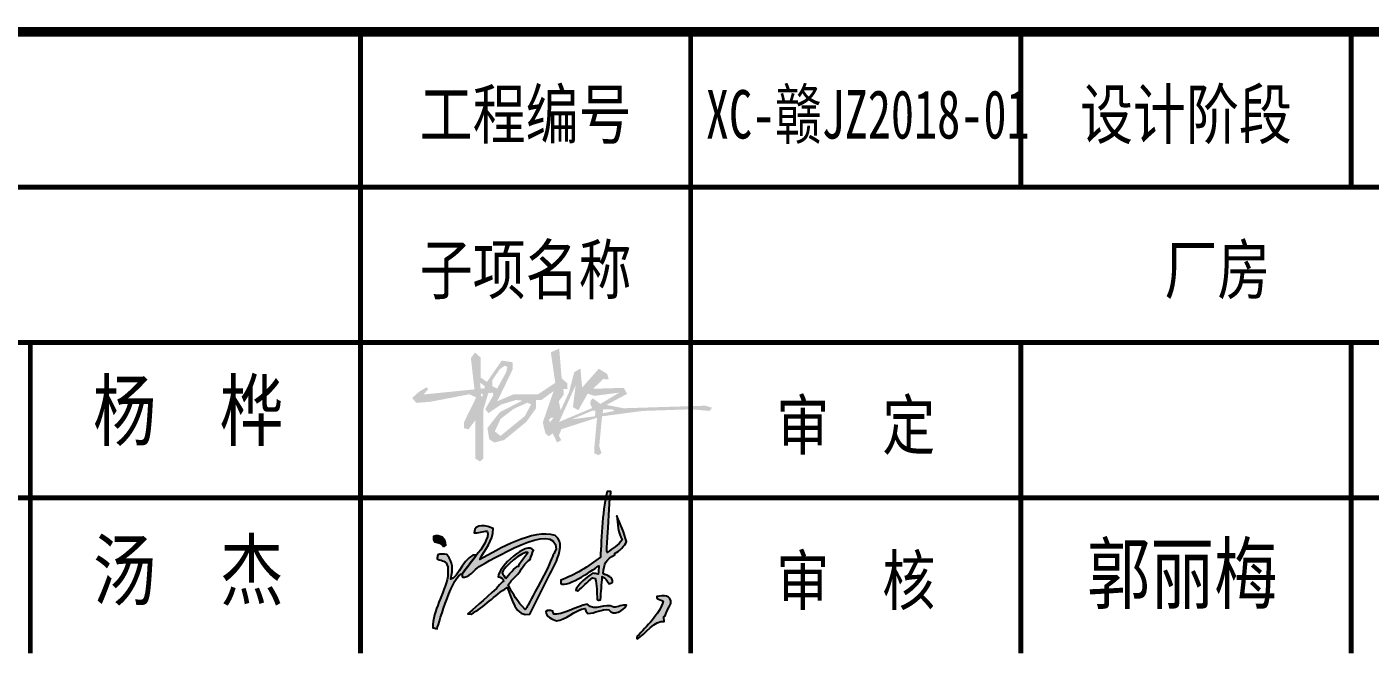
# Model space of a CAD drawing. Extents: x 7651907 to 8255021, y -2490714 to -1144618.
# Drawn here: x 7934880 to 7943525, y -1434138 to -1430076 of the extents above; entities that cross this region are included whole.
import ezdxf
from ezdxf.enums import TextEntityAlignment as Align

# ---------------------------------------------------------------- set-up
doc = ezdxf.new("R2010")
doc.units = 0
doc.header["$LTSCALE"] = 1000
doc.layers.get('0').update_dxf_attribs({"linetype": 'CONTINUOUS'})
for name, color, linetype in [('┬Í└¬', 7, 'CONTINUOUS'), ('图框', 4, 'CONTINUOUS'), ('图框文字', 7, 'CONTINUOUS')]:
    doc.layers.add(name, color=color, linetype=linetype)
doc.styles.add('宋体', font='', dxfattribs={"width": 0.8})
doc.styles.get('宋体').set_extended_font_data('SimSun')

# ---------------------------------------------------------------- blocks, each defined once
blk = doc.blocks.new('汤杰（实）')
at = {"linetype": 'Continuous', "lineweight": 0}
h = blk.add_hatch(color=256, dxfattribs=at)
edge = h.paths.add_edge_path()
edge.add_spline(control_points=[(-6.699, 2.428), (-6.699, 2.428), (-6.699, 2.428), (-6.699, 2.428), (-6.693, 2.542), (-6.666, 2.585), (-6.569, 2.639)], knot_values=[0.269231, 0.269231, 0.269231, 0.269231, 0.288462, 0.288462, 0.288462, 0.307692, 0.307692, 0.307692, 0.307692], degree=3, periodic=0)
edge.add_spline(control_points=[(-6.569, 2.639), (-6.569, 2.639), (-6.569, 2.639), (-6.569, 2.639), (-6.569, 2.646), (-6.569, 2.651), (-6.569, 2.657)], knot_values=[0.230769, 0.230769, 0.230769, 0.230769, 0.25, 0.25, 0.25, 0.269231, 0.269231, 0.269231, 0.269231], degree=3, periodic=0)
edge.add_spline(control_points=[(-6.569, 2.657), (-6.569, 2.657), (-6.569, 2.657), (-6.569, 2.657), (-6.528, 2.667), (-6.452, 2.745), (-6.437, 2.786)], knot_values=[0.192308, 0.192308, 0.192308, 0.192308, 0.211538, 0.211538, 0.211538, 0.230769, 0.230769, 0.230769, 0.230769], degree=3, periodic=0)
edge.add_spline(control_points=[(-6.437, 2.786), (-6.437, 2.786), (-6.437, 2.786), (-6.437, 2.786), (-6.467, 2.883), (-6.503, 2.979), (-6.546, 3.073)], knot_values=[0.153846, 0.153846, 0.153846, 0.153846, 0.173077, 0.173077, 0.173077, 0.192308, 0.192308, 0.192308, 0.192308], degree=3, periodic=0)
edge.add_spline(control_points=[(-6.546, 3.073), (-6.546, 3.073), (-6.546, 3.073), (-6.546, 3.073), (-6.541, 2.987), (-6.531, 2.88), (-6.488, 2.806)], knot_values=[0.115385, 0.115385, 0.115385, 0.115385, 0.134615, 0.134615, 0.134615, 0.153846, 0.153846, 0.153846, 0.153846], degree=3, periodic=0)
edge.add_spline(control_points=[(-6.488, 2.806), (-6.488, 2.806), (-6.488, 2.806), (-6.488, 2.806), (-6.528, 2.748), (-6.594, 2.707), (-6.655, 2.664)], knot_values=[0.076923, 0.076923, 0.076923, 0.076923, 0.096154, 0.096154, 0.096154, 0.115385, 0.115385, 0.115385, 0.115385], degree=3, periodic=0)
edge.add_spline(control_points=[(-6.655, 2.664), (-6.655, 2.664), (-6.655, 2.664), (-6.655, 2.664), (-6.66, 2.702), (-6.66, 2.702), (-6.625, 3.271)], knot_values=[0.038717, 0.038717, 0.038717, 0.038717, 0.05782, 0.05782, 0.05782, 0.076923, 0.076923, 0.076923, 0.076923], degree=3, periodic=0)
edge.add_spline(control_points=[(-6.625, 3.271), (-6.625, 3.29), (-6.61, 3.326), (-6.612, 3.347)], knot_values=[0.961538, 0.961538, 0.961538, 0.961538, 0.997101, 0.997101, 0.997101, 0.997101], degree=3, periodic=0)
edge.add_spline(control_points=[(-6.612, 3.347), (-6.612, 3.347), (-6.612, 3.347), (-6.612, 3.347), (-6.627, 3.347), (-6.64, 3.347), (-6.653, 3.345)], knot_values=[0.923077, 0.923077, 0.923077, 0.923077, 0.942308, 0.942308, 0.942308, 0.961538, 0.961538, 0.961538, 0.961538], degree=3, periodic=0)
edge.add_spline(control_points=[(-6.653, 3.345), (-6.653, 3.345), (-6.653, 3.345), (-6.653, 3.345), (-6.701, 3.195), (-6.721, 2.817), (-6.729, 2.611)], knot_values=[0.884615, 0.884615, 0.884615, 0.884615, 0.903846, 0.903846, 0.903846, 0.923077, 0.923077, 0.923077, 0.923077], degree=3, periodic=0)
edge.add_spline(control_points=[(-6.729, 2.611), (-6.729, 2.611), (-6.729, 2.611), (-6.729, 2.611), (-6.864, 2.512), (-7.016, 2.408), (-7.174, 2.357)], knot_values=[0.846154, 0.846154, 0.846154, 0.846154, 0.865385, 0.865385, 0.865385, 0.884615, 0.884615, 0.884615, 0.884615], degree=3, periodic=0)
edge.add_spline(control_points=[(-7.174, 2.357), (-7.174, 2.357), (-7.174, 2.357), (-7.174, 2.357), (-7.174, 2.344), (-7.174, 2.331), (-7.174, 2.319)], knot_values=[0.807692, 0.807692, 0.807692, 0.807692, 0.826923, 0.826923, 0.826923, 0.846154, 0.846154, 0.846154, 0.846154], degree=3, periodic=0)
edge.add_spline(control_points=[(-7.174, 2.319), (-7.174, 2.319), (-7.174, 2.319), (-7.174, 2.319), (-7.1, 2.26), (-6.775, 2.499), (-6.747, 2.517)], knot_values=[0.769231, 0.769231, 0.769231, 0.769231, 0.788462, 0.788462, 0.788462, 0.807692, 0.807692, 0.807692, 0.807692], degree=3, periodic=0)
edge.add_spline(control_points=[(-6.747, 2.517), (-6.747, 2.517), (-6.747, 2.517), (-6.747, 2.517), (-6.749, 2.486), (-6.752, 2.456), (-6.754, 2.423)], knot_values=[0.730769, 0.730769, 0.730769, 0.730769, 0.75, 0.75, 0.75, 0.769231, 0.769231, 0.769231, 0.769231], degree=3, periodic=0)
edge.add_spline(control_points=[(-6.754, 2.423), (-6.754, 2.423), (-6.754, 2.423), (-6.754, 2.423), (-6.775, 2.428), (-6.795, 2.43), (-6.815, 2.433)], knot_values=[0.692308, 0.692308, 0.692308, 0.692308, 0.711538, 0.711538, 0.711538, 0.730769, 0.730769, 0.730769, 0.730769], degree=3, periodic=0)
edge.add_spline(control_points=[(-6.815, 2.433), (-6.815, 2.433), (-6.815, 2.433), (-6.815, 2.433), (-6.864, 2.405), (-7.003, 2.293), (-7.003, 2.243)], knot_values=[0.653846, 0.653846, 0.653846, 0.653846, 0.673077, 0.673077, 0.673077, 0.692308, 0.692308, 0.692308, 0.692308], degree=3, periodic=0)
edge.add_spline(control_points=[(-7.003, 2.243), (-7.003, 2.243), (-7.003, 2.243), (-7.003, 2.243), (-6.998, 2.24), (-6.991, 2.237), (-6.983, 2.232)], knot_values=[0.615385, 0.615385, 0.615385, 0.615385, 0.634615, 0.634615, 0.634615, 0.653846, 0.653846, 0.653846, 0.653846], degree=3, periodic=0)
edge.add_spline(control_points=[(-6.983, 2.232), (-6.983, 2.232), (-6.983, 2.232), (-6.983, 2.232), (-6.93, 2.283), (-6.876, 2.331), (-6.82, 2.38)], knot_values=[0.576923, 0.576923, 0.576923, 0.576923, 0.596154, 0.596154, 0.596154, 0.615385, 0.615385, 0.615385, 0.615385], degree=3, periodic=0)
edge.add_spline(control_points=[(-6.82, 2.38), (-6.82, 2.38), (-6.82, 2.38), (-6.82, 2.38), (-6.81, 2.38), (-6.8, 2.377), (-6.79, 2.375)], knot_values=[0.538462, 0.538462, 0.538462, 0.538462, 0.557692, 0.557692, 0.557692, 0.576923, 0.576923, 0.576923, 0.576923], degree=3, periodic=0)
edge.add_spline(control_points=[(-6.79, 2.375), (-6.79, 2.375), (-6.79, 2.375), (-6.79, 2.375), (-6.767, 2.301), (-6.77, 2.22), (-6.767, 2.141)], knot_values=[0.5, 0.5, 0.5, 0.5, 0.519231, 0.519231, 0.519231, 0.538462, 0.538462, 0.538462, 0.538462], degree=3, periodic=0)
edge.add_spline(control_points=[(-6.767, 2.141), (-6.767, 2.141), (-6.767, 2.141), (-6.767, 2.141), (-6.754, 2.131), (-6.754, 2.131), (-6.729, 2.136)], knot_values=[0.461538, 0.461538, 0.461538, 0.461538, 0.480769, 0.480769, 0.480769, 0.5, 0.5, 0.5, 0.5], degree=3, periodic=0)
edge.add_spline(control_points=[(-6.729, 2.136), (-6.729, 2.136), (-6.729, 2.136), (-6.729, 2.136), (-6.724, 2.222), (-6.716, 2.309), (-6.709, 2.395)], knot_values=[0.423077, 0.423077, 0.423077, 0.423077, 0.442308, 0.442308, 0.442308, 0.461538, 0.461538, 0.461538, 0.461538], degree=3, periodic=0)
edge.add_spline(control_points=[(-6.709, 2.395), (-6.709, 2.395), (-6.709, 2.395), (-6.709, 2.395), (-6.671, 2.377), (-6.658, 2.349), (-6.633, 2.314)], knot_values=[0.384615, 0.384615, 0.384615, 0.384615, 0.403846, 0.403846, 0.403846, 0.423077, 0.423077, 0.423077, 0.423077], degree=3, periodic=0)
edge.add_spline(control_points=[(-6.633, 2.314), (-6.633, 2.314), (-6.633, 2.314), (-6.633, 2.314), (-6.62, 2.321), (-6.607, 2.326), (-6.594, 2.331)], knot_values=[0.346154, 0.346154, 0.346154, 0.346154, 0.365385, 0.365385, 0.365385, 0.384615, 0.384615, 0.384615, 0.384615], degree=3, periodic=0)
edge.add_spline(control_points=[(-6.594, 2.331), (-6.594, 2.331), (-6.594, 2.331), (-6.594, 2.331), (-6.594, 2.395), (-6.645, 2.403), (-6.699, 2.428)], knot_values=[0.307692, 0.307692, 0.307692, 0.307692, 0.326923, 0.326923, 0.326923, 0.346154, 0.346154, 0.346154, 0.346154], degree=3, periodic=0)
h = blk.add_hatch(color=256, dxfattribs=at)
edge = h.paths.add_edge_path()
edge.add_spline(control_points=[(-7.516, 2.585), (-7.516, 2.585), (-7.516, 2.585), (-7.516, 2.585), (-7.504, 2.621), (-7.491, 2.657), (-7.478, 2.692)], knot_values=[0.625, 0.625, 0.625, 0.625, 0.645833, 0.645833, 0.645833, 0.666667, 0.666667, 0.666667, 0.666667], degree=3, periodic=0)
edge.add_spline(control_points=[(-7.478, 2.692), (-7.478, 2.692), (-7.478, 2.692), (-7.478, 2.692), (-7.552, 2.794), (-7.872, 2.507), (-7.872, 2.392)], knot_values=[0.583333, 0.583333, 0.583333, 0.583333, 0.604167, 0.604167, 0.604167, 0.625, 0.625, 0.625, 0.625], degree=3, periodic=0)
edge.add_spline(control_points=[(-7.872, 2.392), (-7.872, 2.392), (-7.872, 2.392), (-7.872, 2.392), (-7.839, 2.387), (-7.814, 2.377), (-7.814, 2.339)], knot_values=[0.541667, 0.541667, 0.541667, 0.541667, 0.5625, 0.5625, 0.5625, 0.583333, 0.583333, 0.583333, 0.583333], degree=3, periodic=0)
edge.add_spline(control_points=[(-7.814, 2.339), (-7.814, 2.339), (-7.814, 2.339), (-7.814, 2.339), (-7.831, 2.334), (-7.831, 2.334), (-7.892, 2.263)], knot_values=[0.5, 0.5, 0.5, 0.5, 0.520833, 0.520833, 0.520833, 0.541667, 0.541667, 0.541667, 0.541667], degree=3, periodic=0)
edge.add_spline(control_points=[(-7.892, 2.263), (-7.892, 2.263), (-7.892, 2.263), (-7.892, 2.263), (-8.027, 2.136), (-8.167, 2.024), (-8.21, 1.978)], knot_values=[0.458333, 0.458333, 0.458333, 0.458333, 0.479167, 0.479167, 0.479167, 0.5, 0.5, 0.5, 0.5], degree=3, periodic=0)
edge.add_spline(control_points=[(-8.21, 1.978), (-8.21, 1.978), (-8.21, 1.978), (-8.21, 1.978), (-8.2, 1.978), (-8.187, 1.978), (-8.174, 1.976)], knot_values=[0.416667, 0.416667, 0.416667, 0.416667, 0.4375, 0.4375, 0.4375, 0.458333, 0.458333, 0.458333, 0.458333], degree=3, periodic=0)
edge.add_spline(control_points=[(-8.174, 1.976), (-8.174, 1.976), (-8.174, 1.976), (-8.174, 1.976), (-8.027, 2.055), (-7.915, 2.184), (-7.773, 2.273)], knot_values=[0.375, 0.375, 0.375, 0.375, 0.395833, 0.395833, 0.395833, 0.416667, 0.416667, 0.416667, 0.416667], degree=3, periodic=0)
edge.add_spline(control_points=[(-7.773, 2.273), (-7.773, 2.273), (-7.773, 2.273), (-7.773, 2.273), (-7.725, 2.169), (-7.674, 1.925), (-7.519, 1.976)], knot_values=[0.333333, 0.333333, 0.333333, 0.333333, 0.354167, 0.354167, 0.354167, 0.375, 0.375, 0.375, 0.375], degree=3, periodic=0)
edge.add_spline(control_points=[(-7.519, 1.976), (-7.519, 1.976), (-7.519, 1.976), (-7.519, 1.976), (-7.42, 2.174), (-7.321, 2.372), (-7.222, 2.568)], knot_values=[0.291667, 0.291667, 0.291667, 0.291667, 0.3125, 0.3125, 0.3125, 0.333333, 0.333333, 0.333333, 0.333333], degree=3, periodic=0)
edge.add_spline(control_points=[(-7.222, 2.568), (-7.222, 2.568), (-7.222, 2.568), (-7.222, 2.568), (-7.189, 2.662), (-7.138, 2.781), (-7.235, 2.855)], knot_values=[0.25, 0.25, 0.25, 0.25, 0.270833, 0.270833, 0.270833, 0.291667, 0.291667, 0.291667, 0.291667], degree=3, periodic=0)
edge.add_spline(control_points=[(-7.235, 2.855), (-7.235, 2.855), (-7.235, 2.855), (-7.235, 2.855), (-7.494, 2.928), (-7.859, 2.705), (-8.078, 2.585)], knot_values=[0.208333, 0.208333, 0.208333, 0.208333, 0.229167, 0.229167, 0.229167, 0.25, 0.25, 0.25, 0.25], degree=3, periodic=0)
edge.add_spline(control_points=[(-8.078, 2.585), (-8.078, 2.585), (-8.078, 2.585), (-8.078, 2.585), (-8.017, 2.71), (-7.93, 2.786), (-7.93, 2.931)], knot_values=[0.166667, 0.166667, 0.166667, 0.166667, 0.1875, 0.1875, 0.1875, 0.208333, 0.208333, 0.208333, 0.208333], degree=3, periodic=0)
edge.add_spline(control_points=[(-7.93, 2.931), (-7.93, 2.931), (-7.93, 2.931), (-7.93, 2.931), (-7.991, 2.971), (-8.141, 2.994), (-8.141, 2.885)], knot_values=[0.125, 0.125, 0.125, 0.125, 0.145833, 0.145833, 0.145833, 0.166667, 0.166667, 0.166667, 0.166667], degree=3, periodic=0)
edge.add_spline(control_points=[(-8.141, 2.885), (-8.141, 2.885), (-8.141, 2.885), (-8.141, 2.885), (-8.098, 2.88), (-8.042, 2.903), (-7.994, 2.903)], knot_values=[0.083333, 0.083333, 0.083333, 0.083333, 0.104167, 0.104167, 0.104167, 0.125, 0.125, 0.125, 0.125], degree=3, periodic=0)
edge.add_spline(control_points=[(-7.994, 2.903), (-7.994, 2.903), (-7.994, 2.903), (-7.994, 2.903), (-7.966, 2.834), (-8.06, 2.697), (-8.113, 2.639)], knot_values=[0.041667, 0.041667, 0.041667, 0.041667, 0.0625, 0.0625, 0.0625, 0.083333, 0.083333, 0.083333, 0.083333], degree=3, periodic=0)
edge.add_spline(control_points=[(-8.113, 2.639), (-8.113, 2.639), (-8.113, 2.639), (-8.113, 2.639), (-8.167, 2.57), (-8.22, 2.499), (-8.271, 2.428)], knot_values=[0, 0, 0, 0, 0.020833, 0.020833, 0.020833, 0.041667, 0.041667, 0.041667, 0.041667], degree=3, periodic=0)
edge.add_spline(control_points=[(-8.271, 2.428), (-8.278, 2.408), (-8.278, 2.408), (-8.271, 2.387)], knot_values=[0.958333, 0.958333, 0.958333, 0.958333, 1, 1, 1, 1], degree=3, periodic=0)
edge.add_spline(control_points=[(-8.271, 2.387), (-8.271, 2.387), (-8.271, 2.387), (-8.271, 2.387), (-8.212, 2.377), (-8.129, 2.474), (-8.085, 2.507)], knot_values=[0.916667, 0.916667, 0.916667, 0.916667, 0.9375, 0.9375, 0.9375, 0.958333, 0.958333, 0.958333, 0.958333], degree=3, periodic=0)
edge.add_spline(control_points=[(-8.085, 2.507), (-8.085, 2.507), (-8.085, 2.507), (-8.085, 2.507), (-7.984, 2.56), (-7.224, 3.038), (-7.224, 2.7)], knot_values=[0.875, 0.875, 0.875, 0.875, 0.895833, 0.895833, 0.895833, 0.916667, 0.916667, 0.916667, 0.916667], degree=3, periodic=0)
edge.add_spline(control_points=[(-7.224, 2.7), (-7.224, 2.7), (-7.224, 2.7), (-7.224, 2.7), (-7.265, 2.626), (-7.265, 2.626), (-7.323, 2.484)], knot_values=[0.833333, 0.833333, 0.833333, 0.833333, 0.854167, 0.854167, 0.854167, 0.875, 0.875, 0.875, 0.875], degree=3, periodic=0)
edge.add_spline(control_points=[(-7.323, 2.484), (-7.323, 2.484), (-7.323, 2.484), (-7.323, 2.484), (-7.555, 2.042), (-7.555, 2.042), (-7.572, 2.027)], knot_values=[0.791667, 0.791667, 0.791667, 0.791667, 0.8125, 0.8125, 0.8125, 0.833333, 0.833333, 0.833333, 0.833333], degree=3, periodic=0)
edge.add_spline(control_points=[(-7.572, 2.027), (-7.572, 2.027), (-7.572, 2.027), (-7.572, 2.027), (-7.656, 2.118), (-7.707, 2.189), (-7.76, 2.303)], knot_values=[0.75, 0.75, 0.75, 0.75, 0.770833, 0.770833, 0.770833, 0.791667, 0.791667, 0.791667, 0.791667], degree=3, periodic=0)
edge.add_spline(control_points=[(-7.76, 2.303), (-7.76, 2.303), (-7.76, 2.303), (-7.76, 2.303), (-7.72, 2.357), (-7.72, 2.357), (-7.651, 2.423)], knot_values=[0.708333, 0.708333, 0.708333, 0.708333, 0.729167, 0.729167, 0.729167, 0.75, 0.75, 0.75, 0.75], degree=3, periodic=0)
edge.add_spline(control_points=[(-7.651, 2.423), (-7.651, 2.423), (-7.651, 2.423), (-7.651, 2.423), (-7.631, 2.448), (-7.562, 2.57), (-7.516, 2.585)], knot_values=[0.666667, 0.666667, 0.666667, 0.666667, 0.6875, 0.6875, 0.6875, 0.708333, 0.708333, 0.708333, 0.708333], degree=3, periodic=0)
edge = h.paths.add_edge_path(flags=16)
edge.add_spline(control_points=[(-7.542, 2.664), (-7.638, 2.535), (-7.638, 2.535), (-7.643, 2.512), (-7.643, 2.512), (-7.643, 2.512), (-7.643, 2.512)], knot_values=[0.5, 0.5, 0.5, 0.5, 0.625, 0.625, 0.625, 0.75, 0.75, 0.75, 0.75], degree=3, periodic=0)
edge.add_spline(control_points=[(-7.643, 2.512), (-7.687, 2.512), (-7.76, 2.403), (-7.788, 2.372)], knot_values=[0.75, 0.75, 0.75, 0.75, 1, 1, 1, 1], degree=3, periodic=0)
edge.add_spline(control_points=[(-7.788, 2.372), (-7.803, 2.395), (-7.816, 2.418), (-7.829, 2.438), (-7.829, 2.438), (-7.829, 2.438), (-7.829, 2.438)], knot_values=[0, 0, 0, 0, 0.125, 0.125, 0.125, 0.25, 0.25, 0.25, 0.25], degree=3, periodic=0)
edge.add_spline(control_points=[(-7.829, 2.438), (-7.819, 2.494), (-7.593, 2.69), (-7.542, 2.664), (-7.542, 2.664), (-7.542, 2.664), (-7.542, 2.664)], knot_values=[0.25, 0.25, 0.25, 0.25, 0.375, 0.375, 0.375, 0.5, 0.5, 0.5, 0.5], degree=3, periodic=0)
h = blk.add_hatch(color=256, dxfattribs=at)
edge = h.paths.add_edge_path()
edge.add_spline(control_points=[(-8.459, 2.745), (-8.459, 2.745), (-8.459, 2.745), (-8.459, 2.745), (-8.459, 2.824), (-8.52, 2.87), (-8.596, 2.844)], knot_values=[0.5, 0.5, 0.5, 0.5, 0.625, 0.625, 0.625, 0.75, 0.75, 0.75, 0.75], degree=3, periodic=0)
edge.add_spline(control_points=[(-8.596, 2.844), (-8.596, 2.844), (-8.596, 2.844), (-8.596, 2.844), (-8.596, 2.806), (-8.596, 2.806), (-8.583, 2.784)], knot_values=[0.25, 0.25, 0.25, 0.25, 0.375, 0.375, 0.375, 0.5, 0.5, 0.5, 0.5], degree=3, periodic=0)
edge.add_spline(control_points=[(-8.583, 2.784), (-8.583, 2.784), (-8.583, 2.784), (-8.583, 2.784), (-8.543, 2.773), (-8.502, 2.773), (-8.482, 2.733)], knot_values=[0, 0, 0, 0, 0.125, 0.125, 0.125, 0.25, 0.25, 0.25, 0.25], degree=3, periodic=0)
edge.add_spline(control_points=[(-8.482, 2.733), (-8.474, 2.738), (-8.466, 2.743), (-8.459, 2.745)], knot_values=[0.75, 0.75, 0.75, 0.75, 1, 1, 1, 1], degree=3, periodic=0)
h = blk.add_hatch(color=256, dxfattribs=at)
edge = h.paths.add_edge_path()
edge.add_spline(control_points=[(-8.555, 1.813), (-8.53, 1.889), (-8.378, 2.428), (-8.271, 2.428)], knot_values=[0.7, 0.7, 0.7, 0.7, 0.8, 0.8, 0.8, 0.8], degree=3, periodic=0)
edge.add_spline(control_points=[(-8.271, 2.428), (-8.245, 2.463), (-8.219, 2.499), (-8.193, 2.534)], knot_values=[0, 0, 0, 0, 0.020833, 0.020833, 0.020833, 0.020833], degree=3, periodic=0)
edge.add_spline(control_points=[(-8.193, 2.534), (-8.167, 2.57), (-8.14, 2.604), (-8.113, 2.639)], knot_values=[0.020833, 0.020833, 0.020833, 0.020833, 0.041667, 0.041667, 0.041667, 0.041667], degree=3, periodic=0)
edge.add_spline(control_points=[(-8.113, 2.639), (-8.228, 2.662), (-8.332, 2.367), (-8.4, 2.367)], knot_values=[0.5, 0.5, 0.5, 0.5, 0.6, 0.6, 0.6, 0.6], degree=3, periodic=0)
edge.add_spline(control_points=[(-8.4, 2.367), (-8.38, 2.494), (-8.37, 2.542), (-8.446, 2.641)], knot_values=[0.4, 0.4, 0.4, 0.4, 0.5, 0.5, 0.5, 0.5], degree=3, periodic=0)
edge.add_spline(control_points=[(-8.446, 2.641), (-8.482, 2.644), (-8.517, 2.654), (-8.548, 2.639)], knot_values=[0.3, 0.3, 0.3, 0.3, 0.4, 0.4, 0.4, 0.4], degree=3, periodic=0)
edge.add_spline(control_points=[(-8.548, 2.639), (-8.55, 2.624), (-8.553, 2.608), (-8.553, 2.593)], knot_values=[0.2, 0.2, 0.2, 0.2, 0.3, 0.3, 0.3, 0.3], degree=3, periodic=0)
edge.add_spline(control_points=[(-8.553, 2.593), (-8.489, 2.563), (-8.459, 2.583), (-8.436, 2.504)], knot_values=[0.1, 0.1, 0.1, 0.1, 0.2, 0.2, 0.2, 0.2], degree=3, periodic=0)
edge.add_spline(control_points=[(-8.436, 2.504), (-8.436, 2.469), (-8.436, 2.433), (-8.436, 2.395)], knot_values=[0, 0, 0, 0, 0.1, 0.1, 0.1, 0.1], degree=3, periodic=0)
edge.add_spline(control_points=[(-8.436, 2.395), (-8.474, 2.202), (-8.604, 2.016), (-8.604, 1.823)], knot_values=[0.9, 0.9, 0.9, 0.9, 1, 1, 1, 1], degree=3, periodic=0)
edge.add_spline(control_points=[(-8.604, 1.823), (-8.588, 1.821), (-8.573, 1.818), (-8.555, 1.813)], knot_values=[0.8, 0.8, 0.8, 0.8, 0.9, 0.9, 0.9, 0.9], degree=3, periodic=0)
h = blk.add_hatch(color=256, dxfattribs=at)
edge = h.paths.add_edge_path()
edge.add_spline(control_points=[(-7.222, 1.902), (-7.123, 1.902), (-7.014, 2.027), (-6.899, 2.039)], knot_values=[0.9, 0.9, 0.9, 0.9, 1, 1, 1, 1], degree=3, periodic=0)
edge.add_spline(control_points=[(-6.899, 2.039), (-6.899, 2.039), (-6.899, 2.039), (-6.899, 2.039), (-6.894, 2.011), (-6.894, 2.011), (-6.871, 1.983)], knot_values=[0.8, 0.8, 0.8, 0.8, 0.85, 0.85, 0.85, 0.9, 0.9, 0.9, 0.9], degree=3, periodic=0)
edge.add_spline(control_points=[(-6.871, 1.983), (-6.871, 1.983), (-6.871, 1.983), (-6.871, 1.983), (-6.787, 1.983), (-6.716, 2.039), (-6.635, 2.024)], knot_values=[0.7, 0.7, 0.7, 0.7, 0.75, 0.75, 0.75, 0.8, 0.8, 0.8, 0.8], degree=3, periodic=0)
edge.add_spline(control_points=[(-6.635, 2.024), (-6.635, 2.024), (-6.635, 2.024), (-6.635, 2.024), (-6.587, 1.95), (-6.47, 2.011), (-6.439, 2.075)], knot_values=[0.6, 0.6, 0.6, 0.6, 0.65, 0.65, 0.65, 0.7, 0.7, 0.7, 0.7], degree=3, periodic=0)
edge.add_spline(control_points=[(-6.439, 2.075), (-6.439, 2.075), (-6.439, 2.075), (-6.439, 2.075), (-6.485, 2.085), (-6.533, 2.052), (-6.582, 2.052)], knot_values=[0.5, 0.5, 0.5, 0.5, 0.55, 0.55, 0.55, 0.6, 0.6, 0.6, 0.6], degree=3, periodic=0)
edge.add_spline(control_points=[(-6.582, 2.052), (-6.582, 2.052), (-6.582, 2.052), (-6.582, 2.052), (-6.683, 2.113), (-6.785, 1.994), (-6.879, 2.088)], knot_values=[0.4, 0.4, 0.4, 0.4, 0.45, 0.45, 0.45, 0.5, 0.5, 0.5, 0.5], degree=3, periodic=0)
edge.add_spline(control_points=[(-6.879, 2.088), (-6.879, 2.088), (-6.879, 2.088), (-6.879, 2.088), (-6.986, 2.065), (-7.171, 1.958), (-7.25, 1.976)], knot_values=[0.3, 0.3, 0.3, 0.3, 0.35, 0.35, 0.35, 0.4, 0.4, 0.4, 0.4], degree=3, periodic=0)
edge.add_spline(control_points=[(-7.25, 1.976), (-7.25, 1.976), (-7.25, 1.976), (-7.25, 1.976), (-7.255, 1.989), (-7.26, 1.999), (-7.262, 2.009)], knot_values=[0.2, 0.2, 0.2, 0.2, 0.25, 0.25, 0.25, 0.3, 0.3, 0.3, 0.3], degree=3, periodic=0)
edge.add_spline(control_points=[(-7.262, 2.009), (-7.262, 2.009), (-7.262, 2.009), (-7.262, 2.009), (-7.301, 2.019), (-7.311, 2.024), (-7.341, 2.004)], knot_values=[0.1, 0.1, 0.1, 0.1, 0.15, 0.15, 0.15, 0.2, 0.2, 0.2, 0.2], degree=3, periodic=0)
edge.add_spline(control_points=[(-7.341, 2.004), (-7.341, 2.004), (-7.341, 2.004), (-7.341, 2.004), (-7.341, 1.948), (-7.265, 1.917), (-7.222, 1.902)], knot_values=[0, 0, 0, 0, 0.05, 0.05, 0.05, 0.1, 0.1, 0.1, 0.1], degree=3, periodic=0)
h = blk.add_hatch(color=256, dxfattribs=at)
edge = h.paths.add_edge_path()
edge.add_spline(control_points=[(-6.02, 1.95), (-6.02, 1.95), (-6.02, 1.95), (-6.02, 1.95), (-6.015, 1.953), (-6.01, 1.955), (-6.005, 1.958)], knot_values=[0.666667, 0.666667, 0.666667, 0.666667, 0.722222, 0.722222, 0.722222, 0.777778, 0.777778, 0.777778, 0.777778], degree=3, periodic=0)
edge.add_spline(control_points=[(-6.005, 1.958), (-6.005, 1.958), (-6.005, 1.958), (-6.005, 1.958), (-5.998, 1.989), (-5.998, 1.989), (-5.944, 2.093)], knot_values=[0.555556, 0.555556, 0.555556, 0.555556, 0.611111, 0.611111, 0.611111, 0.666667, 0.666667, 0.666667, 0.666667], degree=3, periodic=0)
edge.add_spline(control_points=[(-5.944, 2.093), (-5.944, 2.093), (-5.944, 2.093), (-5.944, 2.093), (-5.931, 2.189), (-6.028, 2.194), (-6.099, 2.171)], knot_values=[0.444444, 0.444444, 0.444444, 0.444444, 0.5, 0.5, 0.5, 0.555556, 0.555556, 0.555556, 0.555556], degree=3, periodic=0)
edge.add_spline(control_points=[(-6.099, 2.171), (-6.099, 2.171), (-6.099, 2.171), (-6.099, 2.171), (-6.099, 2.164), (-6.099, 2.156), (-6.097, 2.149)], knot_values=[0.333333, 0.333333, 0.333333, 0.333333, 0.388889, 0.388889, 0.388889, 0.444444, 0.444444, 0.444444, 0.444444], degree=3, periodic=0)
edge.add_spline(control_points=[(-6.097, 2.149), (-6.097, 2.149), (-6.097, 2.149), (-6.097, 2.149), (-6.074, 2.141), (-6.051, 2.131), (-6.028, 2.121)], knot_values=[0.222222, 0.222222, 0.222222, 0.222222, 0.277778, 0.277778, 0.277778, 0.333333, 0.333333, 0.333333, 0.333333], degree=3, periodic=0)
edge.add_spline(control_points=[(-6.028, 2.121), (-6.028, 2.121), (-6.028, 2.121), (-6.028, 2.121), (-6.064, 1.978), (-6.219, 1.836), (-6.318, 1.729)], knot_values=[0.111111, 0.111111, 0.111111, 0.111111, 0.166667, 0.166667, 0.166667, 0.222222, 0.222222, 0.222222, 0.222222], degree=3, periodic=0)
edge.add_spline(control_points=[(-6.318, 1.729), (-6.318, 1.729), (-6.318, 1.729), (-6.318, 1.729), (-6.325, 1.707), (-6.325, 1.707), (-6.32, 1.696)], knot_values=[0, 0, 0, 0, 0.055556, 0.055556, 0.055556, 0.111111, 0.111111, 0.111111, 0.111111], degree=3, periodic=0)
edge.add_spline(control_points=[(-6.32, 1.696), (-6.229, 1.752), (-6.119, 1.915), (-6.018, 1.895)], knot_values=[0.888889, 0.888889, 0.888889, 0.888889, 1, 1, 1, 1], degree=3, periodic=0)
edge.add_spline(control_points=[(-6.018, 1.895), (-6.018, 1.895), (-6.018, 1.895), (-6.018, 1.895), (-6.02, 1.915), (-6.02, 1.933), (-6.02, 1.95)], knot_values=[0.777778, 0.777778, 0.777778, 0.777778, 0.833333, 0.833333, 0.833333, 0.888889, 0.888889, 0.888889, 0.888889], degree=3, periodic=0)
at = {"layer": '┬Í└¬'}
for points, knots in [([(-6.625, 3.271), (-6.66, 2.702), (-6.66, 2.702), (-6.655, 2.664), (-6.655, 2.664), (-6.594, 2.707), (-6.528, 2.748), (-6.488, 2.806), (-6.488, 2.806), (-6.531, 2.88), (-6.541, 2.987), (-6.546, 3.073), (-6.546, 3.073), (-6.503, 2.979), (-6.467, 2.883), (-6.437, 2.786), (-6.437, 2.786), (-6.452, 2.745), (-6.528, 2.667), (-6.569, 2.657), (-6.569, 2.657), (-6.569, 2.651), (-6.569, 2.646), (-6.569, 2.639), (-6.569, 2.639), (-6.666, 2.585), (-6.693, 2.542), (-6.699, 2.428), (-6.699, 2.428), (-6.645, 2.403), (-6.594, 2.395), (-6.594, 2.331), (-6.594, 2.331), (-6.607, 2.326), (-6.62, 2.321), (-6.633, 2.314), (-6.633, 2.314), (-6.658, 2.349), (-6.671, 2.377), (-6.709, 2.395), (-6.709, 2.395), (-6.716, 2.309), (-6.724, 2.222), (-6.729, 2.136), (-6.729, 2.136), (-6.754, 2.131), (-6.754, 2.131), (-6.767, 2.141), (-6.767, 2.141), (-6.77, 2.22), (-6.767, 2.301), (-6.79, 2.375), (-6.79, 2.375), (-6.8, 2.377), (-6.81, 2.38), (-6.82, 2.38), (-6.82, 2.38), (-6.876, 2.331), (-6.93, 2.283), (-6.983, 2.232), (-6.983, 2.232), (-6.991, 2.237), (-6.998, 2.24), (-7.003, 2.243), (-7.003, 2.243), (-7.003, 2.293), (-6.864, 2.405), (-6.815, 2.433), (-6.815, 2.433), (-6.795, 2.43), (-6.775, 2.428), (-6.754, 2.423), (-6.754, 2.423), (-6.752, 2.456), (-6.749, 2.486), (-6.747, 2.517), (-6.747, 2.517), (-6.775, 2.499), (-7.1, 2.26), (-7.174, 2.319), (-7.174, 2.319), (-7.174, 2.331), (-7.174, 2.344), (-7.174, 2.357), (-7.174, 2.357), (-7.016, 2.408), (-6.864, 2.512), (-6.729, 2.611), (-6.729, 2.611), (-6.721, 2.817), (-6.701, 3.195), (-6.653, 3.345), (-6.653, 3.345), (-6.64, 3.347), (-6.627, 3.347), (-6.612, 3.347), (-6.612, 3.347), (-6.61, 3.326), (-6.625, 3.29), (-6.625, 3.271)], [0.0387175, 0.0387175, 0.0387175, 0.0387175, 0.0769231, 0.0769231, 0.0769231, 0.0769231, 0.1153846, 0.1153846, 0.1153846, 0.1153846, 0.1538462, 0.1538462, 0.1538462, 0.1538462, 0.1923077, 0.1923077, 0.1923077, 0.1923077, 0.2307692, 0.2307692, 0.2307692, 0.2307692, 0.2692308, 0.2692308, 0.2692308, 0.2692308, 0.3076923, 0.3076923, 0.3076923, 0.3076923, 0.3461538, 0.3461538, 0.3461538, 0.3461538, 0.3846154, 0.3846154, 0.3846154, 0.3846154, 0.4230769, 0.4230769, 0.4230769, 0.4230769, 0.4615385, 0.4615385, 0.4615385, 0.4615385, 0.5, 0.5, 0.5, 0.5, 0.5384615, 0.5384615, 0.5384615, 0.5384615, 0.5769231, 0.5769231, 0.5769231, 0.5769231, 0.6153846, 0.6153846, 0.6153846, 0.6153846, 0.6538462, 0.6538462, 0.6538462, 0.6538462, 0.6923077, 0.6923077, 0.6923077, 0.6923077, 0.7307692, 0.7307692, 0.7307692, 0.7307692, 0.7692308, 0.7692308, 0.7692308, 0.7692308, 0.8076923, 0.8076923, 0.8076923, 0.8076923, 0.8461538, 0.8461538, 0.8461538, 0.8461539, 0.8846154, 0.8846154, 0.8846154, 0.8846154, 0.9230769, 0.9230769, 0.9230769, 0.9230769, 0.9615385, 0.9615385, 0.9615385, 0.9615385, 0.9971012, 0.9971012, 0.9971012, 0.9971012]), ([(-8.271, 2.428), (-8.22, 2.499), (-8.167, 2.57), (-8.113, 2.639), (-8.113, 2.639), (-8.06, 2.697), (-7.966, 2.834), (-7.994, 2.903), (-7.994, 2.903), (-8.042, 2.903), (-8.098, 2.88), (-8.141, 2.885), (-8.141, 2.885), (-8.141, 2.994), (-7.991, 2.971), (-7.93, 2.931), (-7.93, 2.931), (-7.93, 2.786), (-8.017, 2.71), (-8.078, 2.585), (-8.078, 2.585), (-7.859, 2.705), (-7.494, 2.928), (-7.235, 2.855), (-7.235, 2.855), (-7.138, 2.781), (-7.189, 2.662), (-7.222, 2.568), (-7.222, 2.568), (-7.321, 2.372), (-7.42, 2.174), (-7.519, 1.976), (-7.519, 1.976), (-7.674, 1.925), (-7.725, 2.169), (-7.773, 2.273), (-7.773, 2.273), (-7.915, 2.184), (-8.027, 2.055), (-8.174, 1.976), (-8.174, 1.976), (-8.187, 1.978), (-8.2, 1.978), (-8.21, 1.978), (-8.21, 1.978), (-8.167, 2.024), (-8.027, 2.136), (-7.892, 2.263), (-7.892, 2.263), (-7.831, 2.334), (-7.831, 2.334), (-7.814, 2.339), (-7.814, 2.339), (-7.814, 2.377), (-7.839, 2.387), (-7.872, 2.392), (-7.872, 2.392), (-7.872, 2.507), (-7.552, 2.794), (-7.478, 2.692), (-7.478, 2.692), (-7.491, 2.657), (-7.504, 2.621), (-7.516, 2.585), (-7.516, 2.585), (-7.562, 2.57), (-7.631, 2.448), (-7.651, 2.423), (-7.651, 2.423), (-7.72, 2.357), (-7.72, 2.357), (-7.76, 2.303), (-7.76, 2.303), (-7.707, 2.189), (-7.656, 2.118), (-7.572, 2.027), (-7.572, 2.027), (-7.555, 2.042), (-7.555, 2.042), (-7.323, 2.484), (-7.323, 2.484), (-7.265, 2.626), (-7.265, 2.626), (-7.224, 2.7), (-7.224, 2.7), (-7.224, 3.038), (-7.984, 2.56), (-8.085, 2.507), (-8.085, 2.507), (-8.129, 2.474), (-8.212, 2.377), (-8.271, 2.387), (-8.271, 2.387), (-8.278, 2.408), (-8.278, 2.408), (-8.271, 2.428)], [0, 0, 0, 0, 0.041667, 0.041667, 0.041667, 0.041667, 0.083333, 0.083333, 0.083333, 0.083333, 0.125, 0.125, 0.125, 0.125, 0.166667, 0.166667, 0.166667, 0.166667, 0.208333, 0.208333, 0.208333, 0.208333, 0.25, 0.25, 0.25, 0.25, 0.291667, 0.291667, 0.291667, 0.291667, 0.333333, 0.333333, 0.333333, 0.333333, 0.375, 0.375, 0.375, 0.375, 0.416667, 0.416667, 0.416667, 0.416667, 0.458333, 0.458333, 0.458333, 0.458333, 0.5, 0.5, 0.5, 0.5, 0.541667, 0.541667, 0.541667, 0.541667, 0.583333, 0.583333, 0.583333, 0.583333, 0.625, 0.625, 0.625, 0.625, 0.666667, 0.666667, 0.666667, 0.666667, 0.708333, 0.708333, 0.708333, 0.708333, 0.75, 0.75, 0.75, 0.75, 0.791667, 0.791667, 0.791667, 0.791667, 0.833333, 0.833333, 0.833333, 0.833333, 0.875, 0.875, 0.875, 0.875, 0.916667, 0.916667, 0.916667, 0.916667, 0.958333, 0.958333, 0.958333, 0.958333, 1, 1, 1, 1]), ([(-8.482, 2.733), (-8.502, 2.773), (-8.543, 2.773), (-8.583, 2.784), (-8.583, 2.784), (-8.596, 2.806), (-8.596, 2.806), (-8.596, 2.844), (-8.596, 2.844), (-8.52, 2.87), (-8.459, 2.824), (-8.459, 2.745), (-8.459, 2.745), (-8.466, 2.743), (-8.474, 2.738), (-8.482, 2.733)], [0, 0, 0, 0, 0.25, 0.25, 0.25, 0.25, 0.5, 0.5, 0.5, 0.5, 0.75, 0.75, 0.75, 0.75, 1, 1, 1, 1]), ([(-8.436, 2.395), (-8.436, 2.433), (-8.436, 2.469), (-8.436, 2.504), (-8.436, 2.504), (-8.459, 2.583), (-8.489, 2.563), (-8.553, 2.593), (-8.553, 2.593), (-8.553, 2.608), (-8.55, 2.624), (-8.548, 2.639), (-8.548, 2.639), (-8.517, 2.654), (-8.482, 2.644), (-8.446, 2.641), (-8.446, 2.641), (-8.37, 2.542), (-8.38, 2.494), (-8.4, 2.367), (-8.4, 2.367), (-8.332, 2.367), (-8.228, 2.662), (-8.113, 2.639), (-8.113, 2.639), (-8.167, 2.57), (-8.22, 2.499), (-8.271, 2.428), (-8.271, 2.428), (-8.378, 2.428), (-8.53, 1.889), (-8.555, 1.813), (-8.555, 1.813), (-8.573, 1.818), (-8.588, 1.821), (-8.604, 1.823), (-8.604, 1.823), (-8.604, 2.016), (-8.474, 2.202), (-8.436, 2.395)], [0, 0, 0, 0, 0.1, 0.1, 0.1, 0.1, 0.2, 0.2, 0.2, 0.2, 0.3, 0.3, 0.3, 0.3, 0.4, 0.4, 0.4, 0.4, 0.5, 0.5, 0.5, 0.5, 0.6, 0.6, 0.6, 0.6, 0.7, 0.7, 0.7, 0.7, 0.8, 0.8, 0.8, 0.8, 0.9, 0.9, 0.9, 0.9, 1, 1, 1, 1]), ([(-7.222, 1.902), (-7.265, 1.917), (-7.341, 1.948), (-7.341, 2.004), (-7.341, 2.004), (-7.311, 2.024), (-7.301, 2.019), (-7.262, 2.009), (-7.262, 2.009), (-7.26, 1.999), (-7.255, 1.989), (-7.25, 1.976), (-7.25, 1.976), (-7.171, 1.958), (-6.986, 2.065), (-6.879, 2.088), (-6.879, 2.088), (-6.785, 1.994), (-6.683, 2.113), (-6.582, 2.052), (-6.582, 2.052), (-6.533, 2.052), (-6.485, 2.085), (-6.439, 2.075), (-6.439, 2.075), (-6.47, 2.011), (-6.587, 1.95), (-6.635, 2.024), (-6.635, 2.024), (-6.716, 2.039), (-6.787, 1.983), (-6.871, 1.983), (-6.871, 1.983), (-6.894, 2.011), (-6.894, 2.011), (-6.899, 2.039), (-6.899, 2.039), (-7.014, 2.027), (-7.123, 1.902), (-7.222, 1.902)], [0, 0, 0, 0, 0.1, 0.1, 0.1, 0.1, 0.2, 0.2, 0.2, 0.2, 0.3, 0.3, 0.3, 0.3, 0.4, 0.4, 0.4, 0.4, 0.5, 0.5, 0.5, 0.5, 0.6, 0.6, 0.6, 0.6, 0.7, 0.7, 0.7, 0.7, 0.8, 0.8, 0.8, 0.8, 0.9, 0.9, 0.9, 0.9, 1, 1, 1, 1]), ([(-6.32, 1.696), (-6.325, 1.707), (-6.325, 1.707), (-6.318, 1.729), (-6.318, 1.729), (-6.219, 1.836), (-6.064, 1.978), (-6.028, 2.121), (-6.028, 2.121), (-6.051, 2.131), (-6.074, 2.141), (-6.097, 2.149), (-6.097, 2.149), (-6.099, 2.156), (-6.099, 2.164), (-6.099, 2.171), (-6.099, 2.171), (-6.028, 2.194), (-5.931, 2.189), (-5.944, 2.093), (-5.944, 2.093), (-5.998, 1.989), (-5.998, 1.989), (-6.005, 1.958), (-6.005, 1.958), (-6.01, 1.955), (-6.015, 1.953), (-6.02, 1.95), (-6.02, 1.95), (-6.02, 1.933), (-6.02, 1.915), (-6.018, 1.895), (-6.018, 1.895), (-6.119, 1.915), (-6.229, 1.752), (-6.32, 1.696)], [0, 0, 0, 0, 0.111111, 0.111111, 0.111111, 0.111111, 0.222222, 0.222222, 0.222222, 0.222222, 0.333333, 0.333333, 0.333333, 0.333333, 0.444444, 0.444444, 0.444444, 0.444444, 0.555556, 0.555556, 0.555556, 0.555556, 0.666667, 0.666667, 0.666667, 0.666667, 0.777778, 0.777778, 0.777778, 0.777778, 0.888889, 0.888889, 0.888889, 0.888889, 1, 1, 1, 1])]:
    blk.add_open_spline(points, degree=3, knots=knots, dxfattribs=at)
at = {"layer": '┬Í└¬', "color": 7}
blk.add_open_spline([(-7.788, 2.372), (-7.803, 2.395), (-7.816, 2.418), (-7.829, 2.438), (-7.829, 2.438), (-7.819, 2.494), (-7.593, 2.69), (-7.542, 2.664), (-7.542, 2.664), (-7.638, 2.535), (-7.638, 2.535), (-7.643, 2.512), (-7.643, 2.512), (-7.687, 2.512), (-7.76, 2.403), (-7.788, 2.372)], degree=3, knots=[0, 0, 0, 0, 0.25, 0.25, 0.25, 0.25, 0.5, 0.5, 0.5, 0.5, 0.75, 0.75, 0.75, 0.75, 1, 1, 1, 1], dxfattribs=at)

msp = doc.modelspace()

# ---------------------------------------------------------------- hatches: boundary and pattern name
h = msp.add_hatch(color=256)
h.paths.add_polyline_path([(7937817.3, -1432540.5), (7937849.3, -1432432.8), (7937879.7, -1432430.4), (7937881.1, -1432447.7), (7937829.7, -1432536.1), (7937850.2, -1432561.5), (7937933, -1432505.8), (7938027.3, -1432477.1), (7938069.2, -1432481.2), (7937924.8, -1432554.1), (7937843.6, -1432657.4), (7937855.1, -1432729.8), (7937888.8, -1432751.1), (7937951.1, -1432734.7), (7938094.7, -1432617.3), (7938156.3, -1432530.3), (7938156.3, -1432477), (7938191.6, -1432477), (7938269.5, -1432419.6), (7938199.8, -1432622.1), (7938217, -1432691.8), (7938238.4, -1432710.8), (7938263.8, -1432691.1), (7938291.7, -1432750.1), (7938318.8, -1432736.2), (7938303.4, -1432706.3), (7938319.6, -1432664.9), (7938549.2, -1432591.1), (7938532, -1432780.5), (7938532, -1432820.6), (7938558.3, -1432832.1), (7938578, -1432819), (7938563.2, -1432774.7), (7938581.2, -1432582.1), (7938842.5, -1432547.5), (7939156.6, -1432536.9), (7939273.9, -1432547.5), (7939289.5, -1432527), (7939246, -1432513.9), (7938721.1, -1432530.3), (7938609.5, -1432509), (7938742.4, -1432437.7), (7938721.7, -1432399.1), (7938523.4, -1432404.9), (7938589, -1432342.6), (7938625.1, -1432345.1), (7938614.5, -1432309), (7938560.3, -1432276.2), (7938452.9, -1432397.5), (7938442.2, -1432274.6), (7938402, -1432298.3), (7938368.9, -1432426.2), (7938314.8, -1432543.4), (7938303.3, -1432485.2), (7938334.5, -1432443.4), (7938332.8, -1432405.7), (7938359.1, -1432405.7), (7938358.3, -1432369.6), (7938321.4, -1432337.7), (7938305.8, -1432146.7), (7938251.6, -1432170.4), (7938280.4, -1432366.4), (7938170.4, -1432440.1), (7938013.6, -1432440.1), (7937907, -1432485.1), (7938005.4, -1432281.8), (7938005.4, -1432234.3), (7937935.7, -1432223.6), (7937840.5, -1432360.5), (7937799.7, -1432332.1), (7937801.2, -1432204.8), (7937763.4, -1432171.2), (7937737.2, -1432207.2), (7937760.2, -1432408.9), (7937432.5, -1432441.7), (7937462.8, -1432406.5), (7937450.4, -1432395.8), (7937403, -1432424.5), (7937359.5, -1432463.9), (7937385.7, -1432495.8), (7937477.6, -1432488.5), (7937727.8, -1432440.1), (7937771.2, -1432460.6), (7937692.5, -1432621.2), (7937692.5, -1432658.1), (7937722.2, -1432665.7), (7937766.5, -1432606.7), (7937766.5, -1432854.5), (7937796, -1432873.3), (7937817.3, -1432853.7)])
h.paths.add_polyline_path([(7937803.2, -1432452.8), (7937802.4, -1432434.9), (7937812.3, -1432438.9), (7937812.3, -1432452.8)], flags=16)
h.paths.add_polyline_path([(7937928.2, -1432599.2), (7938013, -1432534.1), (7938100.6, -1432494.8), (7938125.3, -1432504.4), (7938084.9, -1432580.1), (7937928.2, -1432708), (7937891.2, -1432679.4)], flags=16)
h.paths.add_polyline_path([(7937799.6, -1432403.6), (7937797.6, -1432365.9), (7937824.8, -1432387.2), (7937825.4, -1432402.7)], flags=16)
h.paths.add_polyline_path([(7937875.2, -1432387.8), (7937874.8, -1432349.8), (7937923.8, -1432277.9), (7937955.4, -1432256.6), (7937972.5, -1432264.8), (7937963.4, -1432299.7), (7937906.3, -1432403.3)], flags=16)
h.paths.add_polyline_path([(7938240.4, -1432602.6), (7938255.2, -1432591.1), (7938268.9, -1432592), (7938245.7, -1432620.3)], flags=16)
h.paths.add_polyline_path([(7938305.2, -1432618), (7938411.6, -1432382.3), (7938393.7, -1432523.2), (7938429.2, -1432543), (7938488.9, -1432435.9), (7938532.5, -1432450.4), (7938691.8, -1432429.8), (7938570.8, -1432502.4), (7938522.6, -1432466.5), (7938508.8, -1432478.7), (7938505, -1432500), (7938517.2, -1432529.2)], flags=16)
h.paths.add_polyline_path([(7938388.5, -1432601.3), (7938520.5, -1432544.8), (7938538.9, -1432544.8), (7938536.3, -1432582)], flags=16)
h.paths.add_polyline_path([(7938585.5, -1432562.4), (7938588.7, -1432538), (7938644.9, -1432537.2), (7938662.2, -1432547.5)], flags=16)

# ---------------------------------------------------------------- linework, layer by layer
at = {"layer": '图框', "ltscale": 0.1}
msp.add_line((7942402.1, -1430107.1), (7942402.1, -1430107.1), dxfattribs=at)
at = {"layer": '图框', "ltscale": 0.1, "flags": 128}
for points, const_width in [([(7926277.1, -1434107.1), (7926277.1, -1430107.1), (7962027.1, -1430107.1)], 62.5), ([(7937027.1, -1430107.1), (7937027.1, -1434107.1)], 31.2), ([(7939152.1, -1430107.1), (7939152.1, -1434107.1)], 31.2), ([(7941277.1, -1430107.1), (7941277.1, -1431107.1)], 31.2), ([(7943402.1, -1430107.1), (7943402.1, -1431107.1)], 31.2), ([(7943402.1, -1430107.1), (7943402.1, -1431107.1)], 31.2), ([(7926277.1, -1431107.1), (7945652.1, -1431107.1)], 31.2), ([(7926277.1, -1432107.1), (7945652.1, -1432107.1)], 31.2), ([(7934902.1, -1432107.1), (7934902.1, -1434107.1)], 31.2), ([(7941277.1, -1432107.1), (7941277.1, -1434107.1)], 31.2), ([(7941277.1, -1432107.1), (7941277.1, -1434107.1)], 31.2), ([(7943402.1, -1432107.1), (7943402.1, -1434107.1)], 31.2), ([(7943402.1, -1432107.1), (7943402.1, -1434107.1)], 31.2), ([(7926277.1, -1433107.1), (7945652.1, -1433107.1)], 31.2)]:
    msp.add_lwpolyline(points, dxfattribs=dict(at, const_width=const_width))

# ---------------------------------------------------------------- block references
at = {"linetype": 'Continuous', "lineweight": 0, "xscale": 576, "yscale": 576, "zscale": 576}
msp.add_blockref('汤杰（实）', (7942447.4, -1434993.2), dxfattribs=at)

# ---------------------------------------------------------------- texts
at = {"layer": '图框文字', "ltscale": 0.1, "style": '宋体'}
for s, height, width, p in [('工程编号', 312.5, 0.8, (7938089.6, -1430794.7)), ('XC-赣JZ2018-01', 312.5, 0.7, (7940291.3, -1430794.7)), ('设计阶段', 312.5, 0.8, (7942339.6, -1430794.7)), ('子项名称', 312.5, 0.8, (7938089.6, -1431794.7)), ('杨  桦', 375, 0.8, (7935917.3, -1432732.3)), ('审  定', 312.5, 0.8, (7940214.6, -1432794.7)), ('汤  杰', 375, 0.8, (7935917.3, -1433759.6)), ('郭丽梅', 375, 0.8, (7942315.9, -1433782.3)), ('审  核', 312.5, 0.8, (7940214.6, -1433794.7))]:
    msp.add_text(s, height=height, dxfattribs=dict(at, width=width)).set_placement(p, align=Align.CENTER)
at = {"layer": '图框文字', "color": 1, "ltscale": 0.1, "style": '宋体', "width": 0.8}
msp.add_text('厂房', height=312.5, dxfattribs=at).set_placement((7942541.9, -1431794.7), align=Align.CENTER)

doc.saveas('drawing.dxf')
